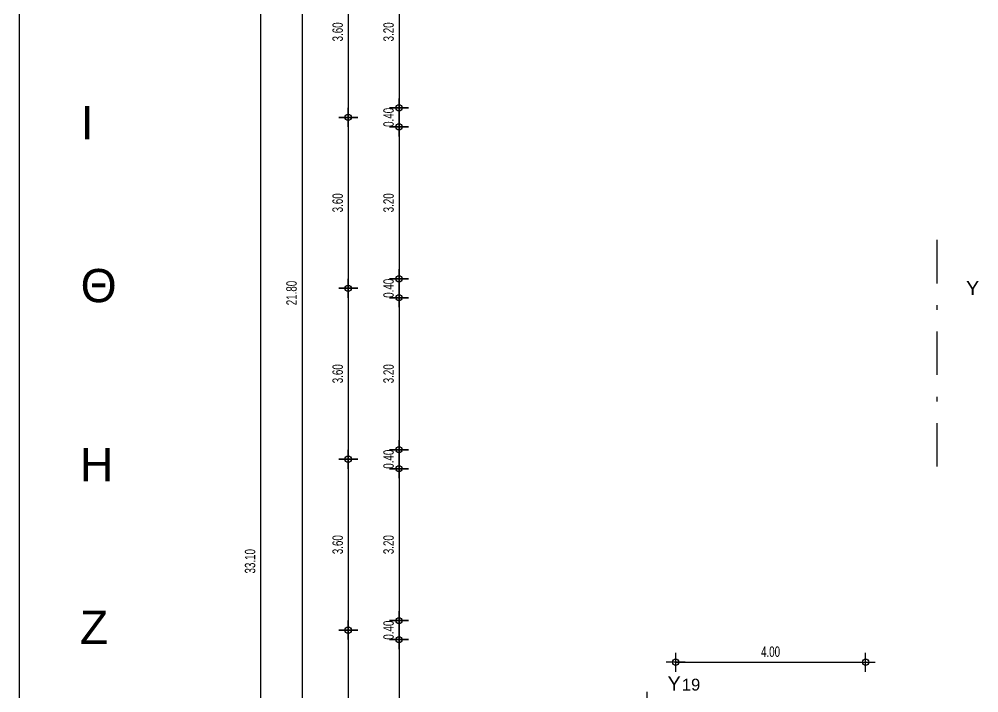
# Model space of a CAD drawing. Header units: metres. Extents: x 0 to 132, y -109 to 310.
# Drawn here: x 1 to 21.2, y 263.7 to 277.89 of the extents above; entities that cross this region are included whole.
import ezdxf

# ---------------------------------------------------------------- set-up
doc = ezdxf.new("R2010")
doc.units = ezdxf.units.M
doc.header["$LTSCALE"] = 0.036
doc.linetypes.add('DASHDOTX2', pattern=[50.8, 25.4, -12.7, 0, -12.7])
doc.layers.get('Defpoints').update_dxf_attribs({"color": 252})
for name, color, linetype in [('arxitek doma', 254, 'Continuous'), ('BORDER', 252, 'Continuous'), ('DIMBLK', 252, 'Continuous'), ('LAYER-ON', 252, 'Continuous')]:
    doc.layers.add(name, color=color, linetype=linetype)
doc.styles.add('COMU-C', font='ugcompl.shx', dxfattribs={"width": 0.7})
doc.styles.add('COMU-N', font='arial.ttf')
doc.dimstyles.new('Copy of CADWDOT', dxfattribs={"dimscale": 0.1, "dimtxt": 2.2, "dimasz": 0.08, "dimexe": 2, "dimexo": 0, "dimgap": 0.09, "dimtad": 0, "dimrnd": 0.001, "dimzin": 0, "dimdsep": 46, "dimtxsty": 'COMU-C', "dimblk": 'ARTDIM', "dimcen": 0, "dimdle": 0.05, "dimse1": 1, "dimse2": 1, "dimclrd": 11, "dimclrt": 11, "dimadec": 0, "dimazin": 0, "dimtfac": 1, "dimtmove": 0, "dimatfit": 3, "dimldrblk": 'ARTDIM', "dimfxl": 1, "dimtvp": 0.9999, "dimtolj": 1, "dimtzin": 0, "dimarcsym": 0})

# ---------------------------------------------------------------- blocks, each defined once
blk = doc.blocks.new('art103')
at = {"layer": 'BORDER'}
blk.add_line((0.25, 14.6), (0.25, 0.25), dxfattribs=at)
blk = doc.blocks.new('ARTDIM')
at = {"layer": 'DIMBLK'}
for p, q in [((-24.9975, 0), (24.9975, 0)), ((0, -24.9975), (0, 24.9975))]:
    blk.add_line(p, q, dxfattribs=at)
blk.add_circle((0, 0), 8.25, dxfattribs=at)
blk = doc.blocks.new('*D1037')
at = {"layer": 'arxitek doma', "color": 11, "lineweight": -2}
blk.add_line((8.997, 279.216), (8.997, 276.032), dxfattribs=at)
at = {"layer": 'Defpoints', "color": 0, "transparency": 16777216}
for p in [(11.418, 279.224), (8.997, 276.024), (11.418, 276.024)]:
    blk.add_point(p, dxfattribs=at)
at = {"layer": 'arxitek doma', "color": 11, "lineweight": -2, "xscale": 0.008, "yscale": 0.008, "zscale": 0.008}
for p, rotation in [((8.997, 279.224), 90), ((8.997, 276.024), 270)]:
    blk.add_blockref('ARTDIM', p, dxfattribs=dict(at, rotation=rotation))
at = {"layer": 'arxitek doma', "color": 11, "insert": (8.777, 277.624), "char_height": 0.22, "attachment_point": 5, "rotation": 90, "style": 'COMU-C'}
blk.add_mtext('\\A1;3.20', dxfattribs=at)
blk = doc.blocks.new('*D1038')
at = {"layer": 'arxitek doma', "color": 11, "lineweight": -2}
blk.add_line((8.997, 276.016), (8.997, 275.632), dxfattribs=at)
at = {"layer": 'Defpoints', "color": 0, "transparency": 16777216}
for p in [(11.418, 276.024), (8.997, 275.624), (11.418, 275.624)]:
    blk.add_point(p, dxfattribs=at)
at = {"layer": 'arxitek doma', "color": 11, "lineweight": -2, "xscale": 0.008, "yscale": 0.008, "zscale": 0.008}
for p, rotation in [((8.997, 276.024), 90), ((8.997, 275.624), 270)]:
    blk.add_blockref('ARTDIM', p, dxfattribs=dict(at, rotation=rotation))
at = {"layer": 'arxitek doma', "color": 11, "insert": (8.777, 275.824), "char_height": 0.22, "attachment_point": 5, "rotation": 90, "style": 'COMU-C'}
blk.add_mtext('\\A1;0.40', dxfattribs=at)
blk = doc.blocks.new('*D1039')
at = {"layer": 'arxitek doma', "color": 11, "lineweight": -2}
blk.add_line((8.997, 275.616), (8.997, 272.432), dxfattribs=at)
at = {"layer": 'Defpoints', "color": 0, "transparency": 16777216}
for p in [(11.418, 275.624), (8.997, 272.424), (11.418, 272.424)]:
    blk.add_point(p, dxfattribs=at)
at = {"layer": 'arxitek doma', "color": 11, "lineweight": -2, "xscale": 0.008, "yscale": 0.008, "zscale": 0.008}
for p, rotation in [((8.997, 275.624), 90), ((8.997, 272.424), 270)]:
    blk.add_blockref('ARTDIM', p, dxfattribs=dict(at, rotation=rotation))
at = {"layer": 'arxitek doma', "color": 11, "insert": (8.777, 274.024), "char_height": 0.22, "attachment_point": 5, "rotation": 90, "style": 'COMU-C'}
blk.add_mtext('\\A1;3.20', dxfattribs=at)
blk = doc.blocks.new('*D1040')
at = {"layer": 'arxitek doma', "color": 11, "lineweight": -2}
blk.add_line((8.997, 272.416), (8.997, 272.032), dxfattribs=at)
at = {"layer": 'Defpoints', "color": 0, "transparency": 16777216}
for p in [(11.418, 272.424), (8.997, 272.024), (11.418, 272.024)]:
    blk.add_point(p, dxfattribs=at)
at = {"layer": 'arxitek doma', "color": 11, "lineweight": -2, "xscale": 0.008, "yscale": 0.008, "zscale": 0.008}
for p, rotation in [((8.997, 272.424), 90), ((8.997, 272.024), 270)]:
    blk.add_blockref('ARTDIM', p, dxfattribs=dict(at, rotation=rotation))
at = {"layer": 'arxitek doma', "color": 11, "insert": (8.777, 272.224), "char_height": 0.22, "attachment_point": 5, "rotation": 90, "style": 'COMU-C'}
blk.add_mtext('\\A1;0.40', dxfattribs=at)
blk = doc.blocks.new('*D1041')
at = {"layer": 'arxitek doma', "color": 11, "lineweight": -2}
blk.add_line((8.997, 272.016), (8.997, 268.832), dxfattribs=at)
at = {"layer": 'Defpoints', "color": 0, "transparency": 16777216}
for p in [(11.418, 272.024), (8.997, 268.824), (11.418, 268.824)]:
    blk.add_point(p, dxfattribs=at)
at = {"layer": 'arxitek doma', "color": 11, "lineweight": -2, "xscale": 0.008, "yscale": 0.008, "zscale": 0.008}
for p, rotation in [((8.997, 272.024), 90), ((8.997, 268.824), 270)]:
    blk.add_blockref('ARTDIM', p, dxfattribs=dict(at, rotation=rotation))
at = {"layer": 'arxitek doma', "color": 11, "insert": (8.777, 270.424), "char_height": 0.22, "attachment_point": 5, "rotation": 90, "style": 'COMU-C'}
blk.add_mtext('\\A1;3.20', dxfattribs=at)
blk = doc.blocks.new('*D1042')
at = {"layer": 'arxitek doma', "color": 11, "lineweight": -2}
blk.add_line((8.997, 268.816), (8.997, 268.432), dxfattribs=at)
at = {"layer": 'Defpoints', "color": 0, "transparency": 16777216}
for p in [(11.418, 268.824), (8.997, 268.424), (11.418, 268.424)]:
    blk.add_point(p, dxfattribs=at)
at = {"layer": 'arxitek doma', "color": 11, "lineweight": -2, "xscale": 0.008, "yscale": 0.008, "zscale": 0.008}
for p, rotation in [((8.997, 268.824), 90), ((8.997, 268.424), 270)]:
    blk.add_blockref('ARTDIM', p, dxfattribs=dict(at, rotation=rotation))
at = {"layer": 'arxitek doma', "color": 11, "insert": (8.777, 268.624), "char_height": 0.22, "attachment_point": 5, "rotation": 90, "style": 'COMU-C'}
blk.add_mtext('\\A1;0.40', dxfattribs=at)
blk = doc.blocks.new('*D1043')
at = {"layer": 'arxitek doma', "color": 11, "lineweight": -2}
blk.add_line((8.997, 268.416), (8.997, 265.232), dxfattribs=at)
at = {"layer": 'Defpoints', "color": 0, "transparency": 16777216}
for p in [(11.418, 268.424), (8.997, 265.224), (11.418, 265.224)]:
    blk.add_point(p, dxfattribs=at)
at = {"layer": 'arxitek doma', "color": 11, "lineweight": -2, "xscale": 0.008, "yscale": 0.008, "zscale": 0.008}
for p, rotation in [((8.997, 268.424), 90), ((8.997, 265.224), 270)]:
    blk.add_blockref('ARTDIM', p, dxfattribs=dict(at, rotation=rotation))
at = {"layer": 'arxitek doma', "color": 11, "insert": (8.777, 266.824), "char_height": 0.22, "attachment_point": 5, "rotation": 90, "style": 'COMU-C'}
blk.add_mtext('\\A1;3.20', dxfattribs=at)
blk = doc.blocks.new('*D1044')
at = {"layer": 'arxitek doma', "color": 11, "lineweight": -2}
blk.add_line((8.997, 264.832), (8.997, 265.216), dxfattribs=at)
at = {"layer": 'Defpoints', "color": 0, "transparency": 16777216}
for p in [(8.997, 265.224), (11.418, 265.224), (11.418, 264.824)]:
    blk.add_point(p, dxfattribs=at)
at = {"layer": 'arxitek doma', "color": 11, "lineweight": -2, "xscale": 0.008, "yscale": 0.008, "zscale": 0.008}
for p, rotation in [((8.997, 265.224), 90), ((8.997, 264.824), 270)]:
    blk.add_blockref('ARTDIM', p, dxfattribs=dict(at, rotation=rotation))
at = {"layer": 'arxitek doma', "color": 11, "insert": (8.777, 265.024), "char_height": 0.22, "attachment_point": 5, "rotation": 90, "style": 'COMU-C'}
blk.add_mtext('\\A1;0.40', dxfattribs=at)
blk = doc.blocks.new('*D1045')
at = {"layer": 'arxitek doma', "color": 11, "lineweight": -2}
blk.add_line((8.997, 264.816), (8.997, 261.232), dxfattribs=at)
at = {"layer": 'Defpoints', "color": 0, "transparency": 16777216}
for p in [(11.418, 264.824), (8.997, 261.224), (11.418, 261.224)]:
    blk.add_point(p, dxfattribs=at)
at = {"layer": 'arxitek doma', "color": 11, "lineweight": -2, "xscale": 0.008, "yscale": 0.008, "zscale": 0.008}
for p, rotation in [((8.997, 264.824), 90), ((8.997, 261.224), 270)]:
    blk.add_blockref('ARTDIM', p, dxfattribs=dict(at, rotation=rotation))
at = {"layer": 'arxitek doma', "color": 11, "insert": (8.777, 263.024), "char_height": 0.22, "attachment_point": 5, "rotation": 90, "style": 'COMU-C'}
blk.add_mtext('\\A1;3.60', dxfattribs=at)
blk = doc.blocks.new('*D1052')
at = {"layer": 'arxitek doma', "color": 11, "lineweight": -2}
blk.add_line((6.954, 283.016), (6.954, 261.232), dxfattribs=at)
at = {"layer": 'Defpoints', "color": 0, "transparency": 16777216}
for p in [(9.452, 283.024), (6.954, 261.224), (10.588, 261.224)]:
    blk.add_point(p, dxfattribs=at)
at = {"layer": 'arxitek doma', "color": 11, "lineweight": -2, "xscale": 0.008, "yscale": 0.008, "zscale": 0.008}
for p, rotation in [((6.954, 283.024), 90), ((6.954, 261.224), 270)]:
    blk.add_blockref('ARTDIM', p, dxfattribs=dict(at, rotation=rotation))
at = {"layer": 'arxitek doma', "color": 11, "insert": (6.734, 272.124), "char_height": 0.22, "attachment_point": 5, "rotation": 90, "style": 'COMU-C'}
blk.add_mtext('\\A1;21.80', dxfattribs=at)
blk = doc.blocks.new('*D1054')
at = {"layer": 'arxitek doma', "color": 11, "lineweight": -2}
blk.add_line((6.082, 283.016), (6.082, 249.932), dxfattribs=at)
at = {"layer": 'Defpoints', "color": 0, "transparency": 16777216}
for p in [(9.452, 283.024), (6.082, 249.924), (9.452, 249.924)]:
    blk.add_point(p, dxfattribs=at)
at = {"layer": 'arxitek doma', "color": 11, "lineweight": -2, "xscale": 0.008, "yscale": 0.008, "zscale": 0.008}
for p, rotation in [((6.082, 283.024), 90), ((6.082, 249.924), 270)]:
    blk.add_blockref('ARTDIM', p, dxfattribs=dict(at, rotation=rotation))
at = {"layer": 'arxitek doma', "color": 11, "insert": (5.862, 266.474), "char_height": 0.22, "attachment_point": 5, "rotation": 90, "style": 'COMU-C'}
blk.add_mtext('\\A1;33.10', dxfattribs=at)
blk = doc.blocks.new('*D1137')
at = {"layer": 'arxitek doma', "color": 11, "lineweight": -2}
blk.add_line((7.926, 279.416), (7.926, 275.832), dxfattribs=at)
at = {"layer": 'Defpoints', "color": 0, "transparency": 16777216}
for p in [(3.079, 279.424), (3.079, 275.824), (7.926, 275.824)]:
    blk.add_point(p, dxfattribs=at)
at = {"layer": 'arxitek doma', "color": 11, "lineweight": -2, "xscale": 0.008, "yscale": 0.008, "zscale": 0.008}
for p, rotation in [((7.926, 279.424), 90), ((7.926, 275.824), 270)]:
    blk.add_blockref('ARTDIM', p, dxfattribs=dict(at, rotation=rotation))
at = {"layer": 'arxitek doma', "color": 11, "insert": (7.706, 277.624), "char_height": 0.22, "attachment_point": 5, "rotation": 90, "style": 'COMU-C'}
blk.add_mtext('\\A1;3.60', dxfattribs=at)
blk = doc.blocks.new('*D1138')
at = {"layer": 'arxitek doma', "color": 11, "lineweight": -2}
blk.add_line((7.926, 275.816), (7.926, 272.232), dxfattribs=at)
at = {"layer": 'Defpoints', "color": 0, "transparency": 16777216}
for p in [(3.079, 275.824), (3.079, 272.224), (7.926, 272.224)]:
    blk.add_point(p, dxfattribs=at)
at = {"layer": 'arxitek doma', "color": 11, "lineweight": -2, "xscale": 0.008, "yscale": 0.008, "zscale": 0.008}
for p, rotation in [((7.926, 275.824), 90), ((7.926, 272.224), 270)]:
    blk.add_blockref('ARTDIM', p, dxfattribs=dict(at, rotation=rotation))
at = {"layer": 'arxitek doma', "color": 11, "insert": (7.706, 274.024), "char_height": 0.22, "attachment_point": 5, "rotation": 90, "style": 'COMU-C'}
blk.add_mtext('\\A1;3.60', dxfattribs=at)
blk = doc.blocks.new('*D1139')
at = {"layer": 'arxitek doma', "color": 11, "lineweight": -2}
blk.add_line((7.926, 272.216), (7.926, 268.632), dxfattribs=at)
at = {"layer": 'Defpoints', "color": 0, "transparency": 16777216}
for p in [(3.079, 272.224), (3.079, 268.624), (7.926, 268.624)]:
    blk.add_point(p, dxfattribs=at)
at = {"layer": 'arxitek doma', "color": 11, "lineweight": -2, "xscale": 0.008, "yscale": 0.008, "zscale": 0.008}
for p, rotation in [((7.926, 272.224), 90), ((7.926, 268.624), 270)]:
    blk.add_blockref('ARTDIM', p, dxfattribs=dict(at, rotation=rotation))
at = {"layer": 'arxitek doma', "color": 11, "insert": (7.706, 270.424), "char_height": 0.22, "attachment_point": 5, "rotation": 90, "style": 'COMU-C'}
blk.add_mtext('\\A1;3.60', dxfattribs=at)
blk = doc.blocks.new('*D1140')
at = {"layer": 'arxitek doma', "color": 11, "lineweight": -2}
blk.add_line((7.926, 268.616), (7.926, 265.032), dxfattribs=at)
at = {"layer": 'Defpoints', "color": 0, "transparency": 16777216}
for p in [(3.079, 268.624), (3.079, 265.024), (7.926, 265.024)]:
    blk.add_point(p, dxfattribs=at)
at = {"layer": 'arxitek doma', "color": 11, "lineweight": -2, "xscale": 0.008, "yscale": 0.008, "zscale": 0.008}
for p, rotation in [((7.926, 268.624), 90), ((7.926, 265.024), 270)]:
    blk.add_blockref('ARTDIM', p, dxfattribs=dict(at, rotation=rotation))
at = {"layer": 'arxitek doma', "color": 11, "insert": (7.706, 266.824), "char_height": 0.22, "attachment_point": 5, "rotation": 90, "style": 'COMU-C'}
blk.add_mtext('\\A1;3.60', dxfattribs=at)
blk = doc.blocks.new('*D1141')
at = {"layer": 'arxitek doma', "color": 11, "lineweight": -2}
blk.add_line((7.926, 265.016), (7.926, 261.432), dxfattribs=at)
at = {"layer": 'Defpoints', "color": 0, "transparency": 16777216}
for p in [(3.079, 265.024), (3.079, 261.424), (7.926, 261.424)]:
    blk.add_point(p, dxfattribs=at)
at = {"layer": 'arxitek doma', "color": 11, "lineweight": -2, "xscale": 0.008, "yscale": 0.008, "zscale": 0.008}
for p, rotation in [((7.926, 265.024), 90), ((7.926, 261.424), 270)]:
    blk.add_blockref('ARTDIM', p, dxfattribs=dict(at, rotation=rotation))
at = {"layer": 'arxitek doma', "color": 11, "insert": (7.706, 263.224), "char_height": 0.22, "attachment_point": 5, "rotation": 90, "style": 'COMU-C'}
blk.add_mtext('\\A1;3.60', dxfattribs=at)
blk = doc.blocks.new('*D1154')
at = {"layer": 'arxitek doma', "color": 11, "lineweight": -2}
blk.add_line((14.826, 264.349), (18.81, 264.349), dxfattribs=at)
at = {"layer": 'Defpoints', "color": 0, "transparency": 16777216}
for p in [(18.818, 264.349), (14.818, 263.724), (18.818, 263.724)]:
    blk.add_point(p, dxfattribs=at)
at = {"layer": 'arxitek doma', "color": 11, "lineweight": -2, "xscale": 0.008, "yscale": 0.008, "zscale": 0.008, "rotation": 180}
blk.add_blockref('ARTDIM', (14.818, 264.349), dxfattribs=at)
at = {"layer": 'arxitek doma', "color": 11, "lineweight": -2, "xscale": 0.008, "yscale": 0.008, "zscale": 0.008}
blk.add_blockref('ARTDIM', (18.818, 264.349), dxfattribs=at)
at = {"layer": 'arxitek doma', "color": 11, "insert": (16.818, 264.569), "char_height": 0.22, "attachment_point": 5, "style": 'COMU-C'}
blk.add_mtext('\\A1;4.00', dxfattribs=at)
blk = doc.blocks.new('*D1155')
at = {"layer": 'arxitek doma', "color": 11, "lineweight": -2}
blk.add_line((14.218, 263.516), (14.218, 261.132), dxfattribs=at)
at = {"layer": 'Defpoints', "color": 0, "transparency": 16777216}
for p in [(14.818, 263.524), (14.218, 261.124), (14.818, 261.124)]:
    blk.add_point(p, dxfattribs=at)
at = {"layer": 'arxitek doma', "color": 11, "lineweight": -2, "xscale": 0.008, "yscale": 0.008, "zscale": 0.008}
for p, rotation in [((14.218, 263.524), 90), ((14.218, 261.124), 270)]:
    blk.add_blockref('ARTDIM', p, dxfattribs=dict(at, rotation=rotation))
at = {"layer": 'arxitek doma', "color": 11, "insert": (13.998, 262.324), "char_height": 0.22, "attachment_point": 5, "rotation": 90, "style": 'COMU-C'}
blk.add_mtext('\\A1;2.40', dxfattribs=at)

msp = doc.modelspace()

# ---------------------------------------------------------------- linework, layer by layer
at = {"layer": 'arxitek doma', "linetype": 'DASHDOTX2'}
msp.add_line((20.318, 273.241), (20.318, 268.095), dxfattribs=at)

# ---------------------------------------------------------------- block references
at = {"layer": 'LAYER-ON', "xscale": 4, "yscale": 4, "zscale": 4}
msp.add_blockref('art103', (0, 235.741), dxfattribs=at)

# ---------------------------------------------------------------- texts
at = {"layer": 'arxitek doma', "style": 'COMU-N'}
for s, height, p in [('Ι', 0.7, (2.293, 275.361)), ('Θ', 0.7, (2.293, 271.931)), ('Υ', 0.3, (20.932, 272.08)), ('Η', 0.7, (2.277, 268.161)), ('Ζ', 0.7, (2.277, 264.731)), ('Υ', 0.3, (14.649, 263.751)), ('19', 0.25, (14.95, 263.751))]:
    msp.add_text(s, height=height, dxfattribs=at).set_placement(p)

# ---------------------------------------------------------------- dimensions: what is measured, and where the dimension line sits
at = {"layer": 'arxitek doma'}
for base, p1, p2, picture, middle in [((6.082, 249.924), (9.452, 283.024), (9.452, 249.924), '*D1054', (5.862, 266.474)), ((6.954, 261.224), (9.452, 283.024), (10.588, 261.224), '*D1052', (6.734, 272.124)), ((7.926, 275.824), (3.079, 279.424), (3.079, 275.824), '*D1137', (7.706, 277.624)), ((8.997, 276.024), (11.418, 279.224), (11.418, 276.024), '*D1037', (8.777, 277.624)), ((7.926, 272.224), (3.079, 275.824), (3.079, 272.224), '*D1138', (7.706, 274.024)), ((8.997, 272.424), (11.418, 275.624), (11.418, 272.424), '*D1039', (8.777, 274.024)), ((7.926, 268.624), (3.079, 272.224), (3.079, 268.624), '*D1139', (7.706, 270.424)), ((8.997, 268.824), (11.418, 272.024), (11.418, 268.824), '*D1041', (8.777, 270.424)), ((7.926, 265.024), (3.079, 268.624), (3.079, 265.024), '*D1140', (7.706, 266.824)), ((8.997, 265.224), (11.418, 268.424), (11.418, 265.224), '*D1043', (8.777, 266.824)), ((7.926, 261.424), (3.079, 265.024), (3.079, 261.424), '*D1141', (7.706, 263.224)), ((8.997, 261.224), (11.418, 264.824), (11.418, 261.224), '*D1045', (8.777, 263.024)), ((14.218, 261.124), (14.818, 263.524), (14.818, 261.124), '*D1155', (13.998, 262.324))]:
    dim = msp.add_linear_dim(base=base, p1=p1, p2=p2, angle=90, dimstyle='Copy of CADWDOT', dxfattribs=at)
    dim.commit()
    dim.dimension.update_dxf_attribs({"geometry": picture, "text_midpoint": middle})
for base, p1, p2, picture, middle in [((8.997, 275.624), (11.418, 276.024), (11.418, 275.624), '*D1038', (8.997, 275.824)), ((8.997, 272.024), (11.418, 272.424), (11.418, 272.024), '*D1040', (8.997, 272.224)), ((8.997, 268.424), (11.418, 268.824), (11.418, 268.424), '*D1042', (8.997, 268.624)), ((8.997, 265.224), (11.418, 264.824), (11.418, 265.224), '*D1044', (8.997, 265.024))]:
    dim = msp.add_linear_dim(base=base, p1=p1, p2=p2, angle=90, dimstyle='Copy of CADWDOT', dxfattribs=at)
    dim.commit()
    dim.dimension.update_dxf_attribs({"geometry": picture, "text_midpoint": middle, "dimtype": 160})
dim = msp.add_linear_dim(base=(18.818, 264.349), p1=(14.818, 263.724), p2=(18.818, 263.724), dimstyle='Copy of CADWDOT', dxfattribs=at)
dim.commit()
dim.dimension.update_dxf_attribs({"geometry": '*D1154', "text_midpoint": (16.818, 264.569)})

doc.saveas('drawing.dxf')
